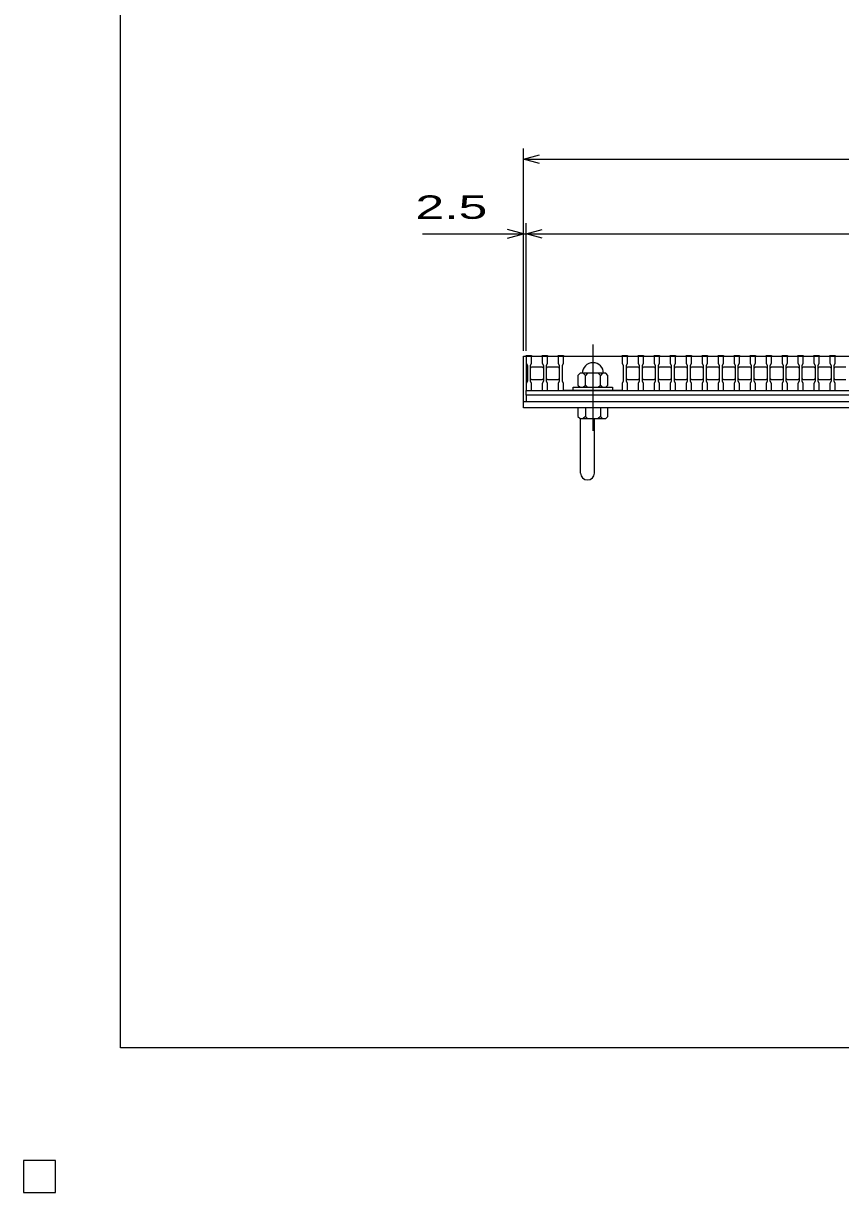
# Model space of a CAD drawing. Units: millimetres, scale not verified. Extents: x -1820 to 1731, y -1282 to 1054.
# Drawn here: x -1820 to -1053, y -1282 to -185 of the extents above; entities that cross this region are included whole.
import ezdxf
from ezdxf.enums import TextEntityAlignment as Align

# ---------------------------------------------------------------- set-up
doc = ezdxf.new("R2010")
doc.units = ezdxf.units.MM
doc.header["$LTSCALE"] = 10
doc.linetypes.add('CHAIN', pattern=[18.5, 12, -1.5, 3.5, -1.5])
for name, color, linetype, lineweight in [('0_2', 150, 'Continuous', 25), ('16', 3, 'Continuous', 25), ('19', 6, 'Continuous', 25), ('22', 4, 'Continuous', 25)]:
    doc.layers.add(name, color=color, linetype=linetype, lineweight=lineweight)
doc.styles.add('ベクトル', font='')
doc.styles.get('ベクトル').set_extended_font_data('ベクトル')

msp = doc.modelspace()

# ---------------------------------------------------------------- linework, layer by layer
at = {"layer": '0_2'}
for p, q in [((-1729, -1146.5), (-1729, 1053.5)), ((1731, -1146.5), (-1729, -1146.5))]:
    msp.add_line(p, q, dxfattribs=at)
at = {"layer": '16', "linetype": 'CHAIN'}
msp.add_line((-1285.5, -486.5), (-1285.5, -567.5), dxfattribs=at)
at = {"layer": '16'}
for p, q in [((-1348, -497.5), (-1348, -496.8)), ((-1348, -496.8), (-1343, -496.8)), ((-1348, -497.5), (-1348, -504)), ((-1343, -497.5), (-1348, -497.5)), ((-1348, -497.5), (-1348, -529.5)), ((-1348, -497.5), (-353, -497.5)), ((-1348, -504), (-1347, -506)), ((-1344, -506), (-1343, -504)), ((-1343, -496.8), (-1343, -497.5)), ((-1343, -504), (-1343, -497.5)), ((-1333, -497.5), (-1333, -496.8)), ((-1333, -496.8), (-1328, -496.8)), ((-1333, -497.5), (-1333, -504)), ((-1328, -497.5), (-1333, -497.5)), ((-1333, -504), (-1332, -506)), ((-1329, -506), (-1328, -504)), ((-1328, -496.8), (-1328, -497.5)), ((-1328, -504), (-1328, -497.5)), ((-1318, -497.5), (-1318, -496.8)), ((-1318, -496.8), (-1313, -496.8)), ((-1318, -497.5), (-1318, -504)), ((-1313, -497.5), (-1318, -497.5)), ((-1318, -504), (-1317, -506)), ((-1314, -506), (-1313, -504)), ((-1313, -496.8), (-1313, -497.5)), ((-1313, -504), (-1313, -497.5)), ((-1313, -497.5), (-1258, -497.5)), ((-1258, -497.5), (-1258, -496.8)), ((-1258, -496.8), (-1253, -496.8)), ((-1258, -497.5), (-1258, -504)), ((-1253, -497.5), (-1258, -497.5)), ((-1258, -504), (-1257, -506)), ((-1254, -506), (-1253, -504)), ((-1253, -496.8), (-1253, -497.5)), ((-1253, -504), (-1253, -497.5)), ((-1243, -497.5), (-1243, -496.8)), ((-1243, -496.8), (-1238, -496.8)), ((-1243, -497.5), (-1243, -504)), ((-1238, -497.5), (-1243, -497.5)), ((-1243, -504), (-1242, -506)), ((-1239, -506), (-1238, -504)), ((-1238, -496.8), (-1238, -497.5)), ((-1238, -504), (-1238, -497.5)), ((-1228, -497.5), (-1228, -496.8)), ((-1228, -496.8), (-1223, -496.8)), ((-1228, -497.5), (-1228, -504)), ((-1223, -497.5), (-1228, -497.5)), ((-1228, -504), (-1227, -506)), ((-1224, -506), (-1223, -504)), ((-1223, -496.8), (-1223, -497.5)), ((-1223, -504), (-1223, -497.5)), ((-1213, -497.5), (-1213, -496.8)), ((-1213, -496.8), (-1208, -496.8)), ((-1213, -497.5), (-1213, -504)), ((-1208, -497.5), (-1213, -497.5)), ((-1213, -504), (-1212, -506)), ((-1209, -506), (-1208, -504)), ((-1208, -496.8), (-1208, -497.5)), ((-1208, -504), (-1208, -497.5)), ((-1198, -497.5), (-1198, -496.8)), ((-1198, -496.8), (-1193, -496.8)), ((-1198, -497.5), (-1198, -504)), ((-1193, -497.5), (-1198, -497.5)), ((-1198, -504), (-1197, -506)), ((-1194, -506), (-1193, -504)), ((-1193, -496.8), (-1193, -497.5)), ((-1193, -504), (-1193, -497.5)), ((-1183, -497.5), (-1183, -496.8)), ((-1183, -496.8), (-1178, -496.8)), ((-1183, -497.5), (-1183, -504)), ((-1178, -497.5), (-1183, -497.5)), ((-1183, -504), (-1182, -506)), ((-1179, -506), (-1178, -504)), ((-1178, -496.8), (-1178, -497.5)), ((-1178, -504), (-1178, -497.5)), ((-1168, -497.5), (-1168, -496.8)), ((-1168, -496.8), (-1163, -496.8)), ((-1168, -497.5), (-1168, -504)), ((-1163, -497.5), (-1168, -497.5)), ((-1168, -504), (-1167, -506)), ((-1164, -506), (-1163, -504)), ((-1163, -496.8), (-1163, -497.5)), ((-1163, -504), (-1163, -497.5)), ((-1153, -497.5), (-1153, -496.8)), ((-1153, -496.8), (-1148, -496.8)), ((-1153, -497.5), (-1153, -504)), ((-1148, -497.5), (-1153, -497.5)), ((-1153, -504), (-1152, -506)), ((-1149, -506), (-1148, -504)), ((-1148, -496.8), (-1148, -497.5)), ((-1148, -504), (-1148, -497.5)), ((-1138, -497.5), (-1138, -496.8)), ((-1138, -496.8), (-1133, -496.8)), ((-1138, -497.5), (-1138, -504)), ((-1133, -497.5), (-1138, -497.5)), ((-1138, -504), (-1137, -506)), ((-1134, -506), (-1133, -504)), ((-1133, -496.8), (-1133, -497.5)), ((-1133, -504), (-1133, -497.5)), ((-1123, -497.5), (-1123, -496.8)), ((-1123, -496.8), (-1118, -496.8)), ((-1123, -497.5), (-1123, -504)), ((-1118, -497.5), (-1123, -497.5)), ((-1123, -504), (-1122, -506)), ((-1119, -506), (-1118, -504)), ((-1118, -496.8), (-1118, -497.5)), ((-1118, -504), (-1118, -497.5)), ((-1108, -497.5), (-1108, -496.8)), ((-1108, -496.8), (-1103, -496.8)), ((-1108, -497.5), (-1108, -504)), ((-1103, -497.5), (-1108, -497.5)), ((-1108, -504), (-1107, -506)), ((-1104, -506), (-1103, -504)), ((-1103, -496.8), (-1103, -497.5)), ((-1103, -504), (-1103, -497.5)), ((-1093, -497.5), (-1093, -496.8)), ((-1093, -496.8), (-1088, -496.8)), ((-1093, -497.5), (-1093, -504)), ((-1088, -497.5), (-1093, -497.5)), ((-1093, -504), (-1092, -506)), ((-1089, -506), (-1088, -504)), ((-1088, -496.8), (-1088, -497.5)), ((-1088, -504), (-1088, -497.5)), ((-1078, -497.5), (-1078, -496.8)), ((-1078, -496.8), (-1073, -496.8)), ((-1078, -497.5), (-1078, -504)), ((-1073, -497.5), (-1078, -497.5)), ((-1078, -504), (-1077, -506)), ((-1074, -506), (-1073, -504)), ((-1073, -496.8), (-1073, -497.5)), ((-1073, -504), (-1073, -497.5)), ((-1063, -497.5), (-1063, -496.8)), ((-1063, -496.8), (-1058, -496.8)), ((-1063, -497.5), (-1063, -504)), ((-1058, -497.5), (-1063, -497.5)), ((-1063, -504), (-1062, -506)), ((-1059, -506), (-1058, -504)), ((-1058, -496.8), (-1058, -497.5)), ((-1058, -504), (-1058, -497.5)), ((-1347, -506), (-1347, -521)), ((-1344, -521), (-1344, -506)), ((-1344, -508.5), (-1343, -507.5)), ((-1343, -507.5), (-1333, -507.5)), ((-1333, -507.5), (-1332, -508.5)), ((-1332, -506), (-1332, -521)), ((-1329, -521), (-1329, -506)), ((-1329, -508.5), (-1328, -507.5)), ((-1328, -507.5), (-1318, -507.5)), ((-1318, -507.5), (-1317, -508.5)), ((-1317, -506), (-1317, -521)), ((-1314, -521), (-1314, -506)), ((-1297.5, -513.5), (-1299.5, -515.5)), ((-1299.5, -515.5), (-1299.5, -524.5)), ((-1273.5, -513.5), (-1297.5, -513.5)), ((-1292.5, -515.5), (-1294.5, -513.5)), ((-1290.5, -513.5), (-1292.5, -515.5)), ((-1292.5, -524.5), (-1292.5, -515.5)), ((-1278.5, -515.5), (-1280.5, -513.5)), ((-1276.5, -513.5), (-1278.5, -515.5)), ((-1278.5, -524.5), (-1278.5, -515.5)), ((-1271.5, -515.5), (-1273.5, -513.5)), ((-1271.5, -524.5), (-1271.5, -515.5)), ((-1257, -506), (-1257, -521)), ((-1254, -521), (-1254, -506)), ((-1254, -508.5), (-1253, -507.5)), ((-1253, -507.5), (-1243, -507.5)), ((-1243, -507.5), (-1242, -508.5)), ((-1242, -506), (-1242, -521)), ((-1239, -521), (-1239, -506)), ((-1239, -508.5), (-1238, -507.5)), ((-1238, -507.5), (-1228, -507.5)), ((-1228, -507.5), (-1227, -508.5)), ((-1227, -506), (-1227, -521)), ((-1224, -521), (-1224, -506)), ((-1224, -508.5), (-1223, -507.5)), ((-1223, -507.5), (-1213, -507.5)), ((-1213, -507.5), (-1212, -508.5)), ((-1212, -506), (-1212, -521)), ((-1209, -521), (-1209, -506)), ((-1209, -508.5), (-1208, -507.5)), ((-1208, -507.5), (-1198, -507.5)), ((-1198, -507.5), (-1197, -508.5)), ((-1197, -506), (-1197, -521)), ((-1194, -521), (-1194, -506)), ((-1194, -508.5), (-1193, -507.5)), ((-1193, -507.5), (-1183, -507.5)), ((-1183, -507.5), (-1182, -508.5)), ((-1182, -506), (-1182, -521)), ((-1179, -521), (-1179, -506)), ((-1179, -508.5), (-1178, -507.5)), ((-1178, -507.5), (-1168, -507.5)), ((-1168, -507.5), (-1167, -508.5)), ((-1167, -506), (-1167, -521)), ((-1164, -521), (-1164, -506)), ((-1164, -508.5), (-1163, -507.5)), ((-1163, -507.5), (-1153, -507.5)), ((-1153, -507.5), (-1152, -508.5)), ((-1152, -506), (-1152, -521)), ((-1149, -521), (-1149, -506)), ((-1149, -508.5), (-1148, -507.5)), ((-1148, -507.5), (-1138, -507.5)), ((-1138, -507.5), (-1137, -508.5)), ((-1137, -506), (-1137, -521)), ((-1134, -521), (-1134, -506)), ((-1134, -508.5), (-1133, -507.5)), ((-1133, -507.5), (-1123, -507.5)), ((-1123, -507.5), (-1122, -508.5)), ((-1122, -506), (-1122, -521)), ((-1119, -521), (-1119, -506)), ((-1119, -508.5), (-1118, -507.5)), ((-1118, -507.5), (-1108, -507.5)), ((-1108, -507.5), (-1107, -508.5)), ((-1107, -506), (-1107, -521)), ((-1104, -521), (-1104, -506)), ((-1104, -508.5), (-1103, -507.5)), ((-1103, -507.5), (-1093, -507.5)), ((-1093, -507.5), (-1092, -508.5)), ((-1092, -506), (-1092, -521)), ((-1089, -521), (-1089, -506)), ((-1089, -508.5), (-1088, -507.5)), ((-1088, -507.5), (-1078, -507.5)), ((-1078, -507.5), (-1077, -508.5)), ((-1077, -506), (-1077, -521)), ((-1074, -521), (-1074, -506)), ((-1074, -508.5), (-1073, -507.5)), ((-1073, -507.5), (-1063, -507.5)), ((-1063, -507.5), (-1062, -508.5)), ((-1062, -506), (-1062, -521)), ((-1059, -521), (-1059, -506)), ((-1059, -508.5), (-1058, -507.5)), ((-1058, -507.5), (-1048, -507.5)), ((-1347, -521), (-1348, -523)), ((-1348, -523), (-1348, -529.5)), ((-1343, -519.5), (-1344, -518.5)), ((-1343, -523), (-1344, -521)), ((-1333, -519.5), (-1343, -519.5)), ((-1343, -529.5), (-1343, -523)), ((-1332, -518.5), (-1333, -519.5)), ((-1332, -521), (-1333, -523)), ((-1333, -523), (-1333, -529.5)), ((-1328, -519.5), (-1329, -518.5)), ((-1328, -523), (-1329, -521)), ((-1318, -519.5), (-1328, -519.5)), ((-1328, -529.5), (-1328, -523)), ((-1317, -518.5), (-1318, -519.5)), ((-1317, -521), (-1318, -523)), ((-1318, -523), (-1318, -529.5)), ((-1313, -523), (-1314, -521)), ((-1313, -529.5), (-1313, -523)), ((-1304, -529.5), (-1304, -526.5)), ((-1304, -526.5), (-1267, -526.5)), ((-1299.5, -524.5), (-1297.5, -526.5)), ((-1294.5, -526.5), (-1292.5, -524.5)), ((-1292.5, -524.5), (-1290.5, -526.5)), ((-1280.5, -526.5), (-1278.5, -524.5)), ((-1278.5, -524.5), (-1276.5, -526.5)), ((-1273.5, -526.5), (-1271.5, -524.5)), ((-1267, -526.5), (-1267, -529.5)), ((-1257, -521), (-1258, -523)), ((-1258, -523), (-1258, -529.5)), ((-1253, -519.5), (-1254, -518.5)), ((-1253, -523), (-1254, -521)), ((-1243, -519.5), (-1253, -519.5)), ((-1253, -529.5), (-1253, -523)), ((-1242, -518.5), (-1243, -519.5)), ((-1242, -521), (-1243, -523)), ((-1243, -523), (-1243, -529.5)), ((-1238, -519.5), (-1239, -518.5)), ((-1238, -523), (-1239, -521)), ((-1228, -519.5), (-1238, -519.5)), ((-1238, -529.5), (-1238, -523)), ((-1227, -518.5), (-1228, -519.5)), ((-1227, -521), (-1228, -523)), ((-1228, -523), (-1228, -529.5)), ((-1223, -519.5), (-1224, -518.5)), ((-1223, -523), (-1224, -521)), ((-1213, -519.5), (-1223, -519.5)), ((-1223, -529.5), (-1223, -523)), ((-1212, -518.5), (-1213, -519.5)), ((-1212, -521), (-1213, -523)), ((-1213, -523), (-1213, -529.5)), ((-1208, -519.5), (-1209, -518.5)), ((-1208, -523), (-1209, -521)), ((-1198, -519.5), (-1208, -519.5)), ((-1208, -529.5), (-1208, -523)), ((-1197, -518.5), (-1198, -519.5)), ((-1197, -521), (-1198, -523)), ((-1198, -523), (-1198, -529.5)), ((-1193, -519.5), (-1194, -518.5)), ((-1193, -523), (-1194, -521)), ((-1183, -519.5), (-1193, -519.5)), ((-1193, -529.5), (-1193, -523)), ((-1182, -518.5), (-1183, -519.5)), ((-1182, -521), (-1183, -523)), ((-1183, -523), (-1183, -529.5)), ((-1178, -519.5), (-1179, -518.5)), ((-1178, -523), (-1179, -521)), ((-1168, -519.5), (-1178, -519.5)), ((-1178, -529.5), (-1178, -523)), ((-1167, -518.5), (-1168, -519.5)), ((-1167, -521), (-1168, -523)), ((-1168, -523), (-1168, -529.5)), ((-1163, -519.5), (-1164, -518.5)), ((-1163, -523), (-1164, -521)), ((-1153, -519.5), (-1163, -519.5)), ((-1163, -529.5), (-1163, -523)), ((-1152, -518.5), (-1153, -519.5)), ((-1152, -521), (-1153, -523)), ((-1153, -523), (-1153, -529.5)), ((-1148, -519.5), (-1149, -518.5)), ((-1148, -523), (-1149, -521)), ((-1138, -519.5), (-1148, -519.5)), ((-1148, -529.5), (-1148, -523)), ((-1137, -518.5), (-1138, -519.5)), ((-1137, -521), (-1138, -523)), ((-1138, -523), (-1138, -529.5)), ((-1133, -519.5), (-1134, -518.5)), ((-1133, -523), (-1134, -521)), ((-1123, -519.5), (-1133, -519.5)), ((-1133, -529.5), (-1133, -523)), ((-1122, -518.5), (-1123, -519.5)), ((-1122, -521), (-1123, -523)), ((-1123, -523), (-1123, -529.5)), ((-1118, -519.5), (-1119, -518.5)), ((-1118, -523), (-1119, -521)), ((-1108, -519.5), (-1118, -519.5)), ((-1118, -529.5), (-1118, -523)), ((-1107, -518.5), (-1108, -519.5)), ((-1107, -521), (-1108, -523)), ((-1108, -523), (-1108, -529.5)), ((-1103, -519.5), (-1104, -518.5)), ((-1103, -523), (-1104, -521)), ((-1093, -519.5), (-1103, -519.5)), ((-1103, -529.5), (-1103, -523)), ((-1092, -518.5), (-1093, -519.5)), ((-1092, -521), (-1093, -523)), ((-1093, -523), (-1093, -529.5)), ((-1088, -519.5), (-1089, -518.5)), ((-1088, -523), (-1089, -521)), ((-1078, -519.5), (-1088, -519.5)), ((-1088, -529.5), (-1088, -523)), ((-1077, -518.5), (-1078, -519.5)), ((-1077, -521), (-1078, -523)), ((-1078, -523), (-1078, -529.5)), ((-1073, -519.5), (-1074, -518.5)), ((-1073, -523), (-1074, -521)), ((-1063, -519.5), (-1073, -519.5)), ((-1073, -529.5), (-1073, -523)), ((-1062, -518.5), (-1063, -519.5)), ((-1062, -521), (-1063, -523)), ((-1063, -523), (-1063, -529.5)), ((-1058, -519.5), (-1059, -518.5)), ((-1058, -523), (-1059, -521)), ((-1048, -519.5), (-1058, -519.5)), ((-1058, -529.5), (-1058, -523)), ((-1348, -529.5), (-1343, -529.5)), ((-1348, -529.5), (-353, -529.5)), ((-1348, -529.5), (-353, -529.5)), ((-1348, -534), (-1348, -529.5)), ((-353, -534), (-1348, -534)), ((-1348, -534), (-1348, -540)), ((-1333, -529.5), (-1328, -529.5)), ((-1318, -529.5), (-1313, -529.5)), ((-1258, -529.5), (-1313, -529.5)), ((-1267, -529.5), (-1304, -529.5)), ((-1258, -529.5), (-1253, -529.5)), ((-1243, -529.5), (-1238, -529.5)), ((-1228, -529.5), (-1223, -529.5)), ((-1213, -529.5), (-1208, -529.5)), ((-1198, -529.5), (-1193, -529.5)), ((-1183, -529.5), (-1178, -529.5)), ((-1168, -529.5), (-1163, -529.5)), ((-1153, -529.5), (-1148, -529.5)), ((-1138, -529.5), (-1133, -529.5)), ((-1123, -529.5), (-1118, -529.5)), ((-1108, -529.5), (-1103, -529.5)), ((-1093, -529.5), (-1088, -529.5)), ((-1078, -529.5), (-1073, -529.5)), ((-1063, -529.5), (-1058, -529.5)), ((-1348, -540), (-353, -540)), ((-1790, -1252.5), (-1820, -1252.5)), ((-1820, -1252.5), (-1820, -1282.5)), ((-1790, -1252.5), (-1820, -1252.5)), ((-1820, -1252.5), (-1820, -1282.5)), ((-1790, -1252.5), (-1820, -1252.5)), ((-1820, -1252.5), (-1820, -1282.5)), ((-1790, -1252.5), (-1820, -1252.5)), ((-1820, -1252.5), (-1820, -1282.5)), ((-1790, -1252.5), (-1820, -1252.5)), ((-1820, -1252.5), (-1820, -1282.5)), ((-1790, -1282.5), (-1790, -1252.5)), ((-1790, -1282.5), (-1790, -1252.5)), ((-1790, -1282.5), (-1790, -1252.5)), ((-1790, -1282.5), (-1790, -1252.5)), ((-1790, -1282.5), (-1790, -1252.5)), ((-1820, -1282.5), (-1790, -1282.5)), ((-1820, -1282.5), (-1790, -1282.5)), ((-1820, -1282.5), (-1790, -1282.5)), ((-1820, -1282.5), (-1790, -1282.5)), ((-1820, -1282.5), (-1790, -1282.5))]:
    msp.add_line(p, q, dxfattribs=at)
msp.add_arc((-1285.5, -513.5), 10, 0, 180, dxfattribs=at)
at = {"layer": '19'}
for p, q in [((-1350.5, -540), (-1350.5, -497.5)), ((-1350.5, -497.5), (-1348, -497.5)), ((-1350.5, -540), (-350.5, -540)), ((-1350.5, -546), (-1350.5, -540)), ((-350.5, -546), (-1350.5, -546)), ((-1299.5, -546), (-1299.5, -554)), ((-1271.5, -546), (-1299.5, -546)), ((-1292.5, -546), (-1292.5, -554)), ((-1278.5, -546), (-1278.5, -554)), ((-1271.5, -554), (-1271.5, -546)), ((-1299.5, -554), (-1297.5, -556)), ((-1297.5, -556), (-1273.5, -556)), ((-1297, -607.1), (-1297, -556)), ((-1292.5, -554), (-1294.5, -556)), ((-1290.5, -556), (-1292.5, -554)), ((-1284, -607.1), (-1284, -556)), ((-1278.5, -554), (-1280.5, -556)), ((-1276.5, -556), (-1278.5, -554)), ((-1273.5, -556), (-1271.5, -554))]:
    msp.add_line(p, q, dxfattribs=at)
msp.add_arc((-1290.5, -607.1), 6.5, 180, 0, dxfattribs=at)
at = {"layer": '22'}
for p, q in [((-1350.5, -492.5), (-1350.5, -302.5)), ((-1350.5, -312.5), (-1335.5, -308.5)), ((-1335.5, -316.5), (-1350.5, -312.5)), ((-1350.5, -312.5), (-350.5, -312.5)), ((-1350.5, -492.5), (-1350.5, -372.5)), ((-1348, -492.5), (-1348, -372.5)), ((-1445.5, -382.5), (-1350.5, -382.5)), ((-1350.5, -382.5), (-1365.5, -378.5)), ((-1365.5, -386.5), (-1350.5, -382.5)), ((-1350.5, -382.5), (-1348, -382.5)), ((-1348, -382.5), (-1333, -378.5)), ((-1333, -386.5), (-1348, -382.5)), ((-1348, -382.5), (-353, -382.5))]:
    msp.add_line(p, q, dxfattribs=at)
at = {"layer": '22', "color": 2}
for p, q in [((-1790, -1252.5), (-1820, -1252.5)), ((-1820, -1252.5), (-1820, -1282.5)), ((-1790, -1252.5), (-1820, -1252.5)), ((-1820, -1252.5), (-1820, -1282.5)), ((-1790, -1252.5), (-1820, -1252.5)), ((-1820, -1252.5), (-1820, -1282.5)), ((-1790, -1282.5), (-1790, -1252.5)), ((-1790, -1282.5), (-1790, -1252.5)), ((-1790, -1282.5), (-1790, -1252.5)), ((-1820, -1282.5), (-1790, -1282.5)), ((-1820, -1282.5), (-1790, -1282.5)), ((-1820, -1282.5), (-1790, -1282.5))]:
    msp.add_line(p, q, dxfattribs=at)

# ---------------------------------------------------------------- texts
at = {"layer": '22', "color": 2, "style": 'ベクトル', "width": 1.65}
msp.add_text(' 2.5 ', height=21.99, dxfattribs=at).set_placement((-1465.5, -357.5), align=Align.MIDDLE_LEFT)

doc.saveas('drawing.dxf')
